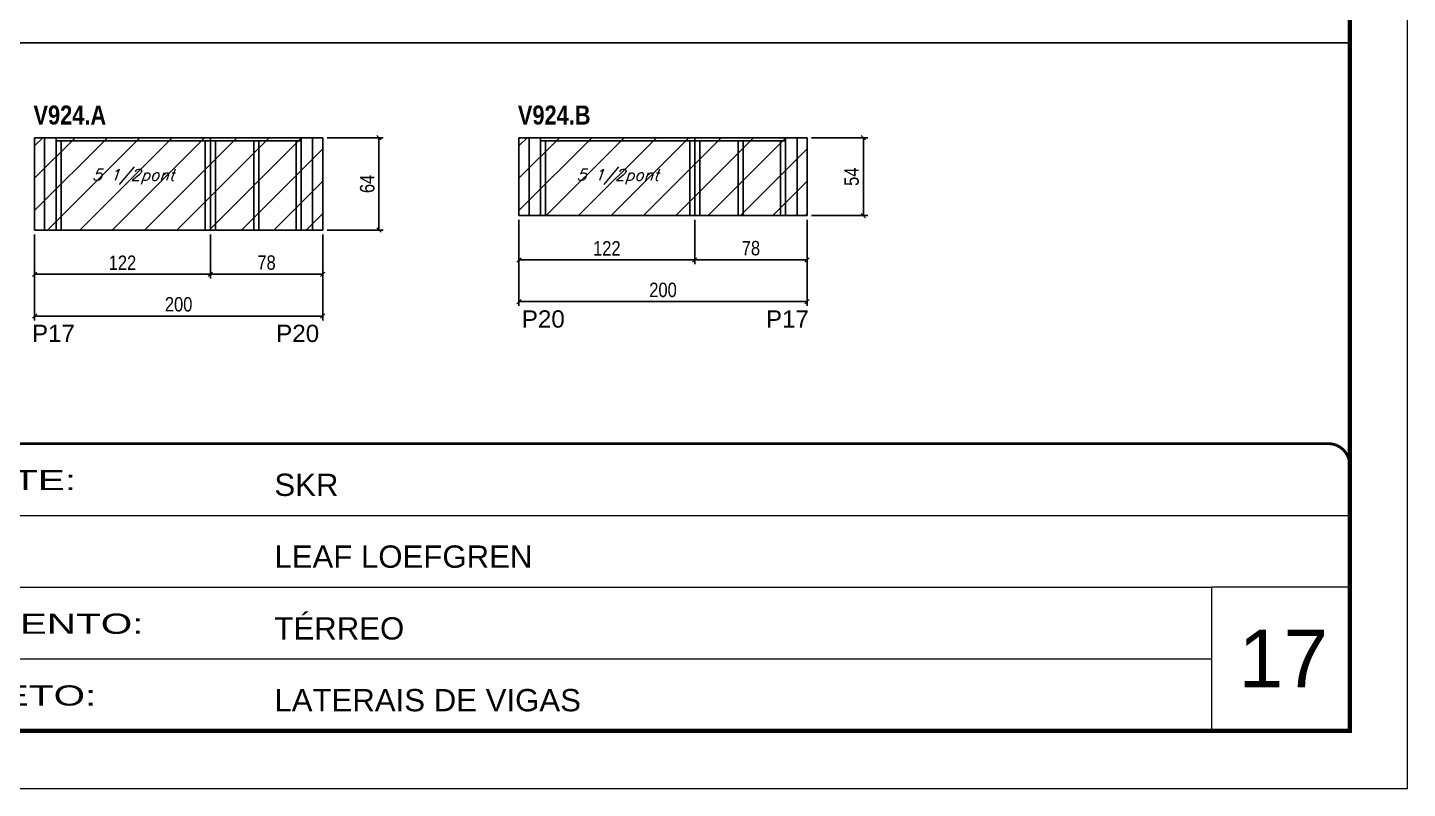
# Model space of a CAD drawing. Extents: x 3309 to 9563, y -2522 to 14608.
# Drawn here: x 3837 to 4794, y 8964 to 9492 of the extents above; entities that cross this region are included whole.
import ezdxf

# ---------------------------------------------------------------- set-up
doc = ezdxf.new("R2010")
doc.units = 0
doc.linetypes.add('CONTINUO', pattern=[0])
doc.linetypes.add('DASHED', pattern=[0.75, 0.5, -0.25])
for name, color, linetype in [('5', 5, 'Continuous'), ('COTA', 241, 'Continuous'), ('NOMENCLATURA', 7, 'Continuous'), ('Painéis', 200, 'Continuous'), ('SARR_2.2x7', 40, 'Continuous'), ('SARR_3.5x7', 81, 'Continuous'), ('texto', 7, 'Continuous')]:
    doc.layers.add(name, color=color, linetype=linetype)
for name, color, linetype, lineweight in [('CARIMBO', 255, 'Continuous', 9), ('Folhas', 255, 'Continuous', 9), ('Hachura', 251, 'Continuous', 9), ('SARRAFO DE PRESSAO', 251, 'DASHED', 9)]:
    doc.layers.add(name, color=color, linetype=linetype, lineweight=lineweight)
doc.styles.add('ARIAL', font='arial.ttf')
doc.styles.add('COTA TECNICA', font='techl___.ttf', dxfattribs={"height": 10})
doc.styles.add('Romans', font='romans.shx')
doc.styles.get("Standard").update_dxf_attribs({"font": 'arial.ttf'})
doc.styles.add('TECNICA', font='techb___.ttf', dxfattribs={"height": 10})
doc.styles.add('Tecnologia', font='')
doc.styles.get('Tecnologia').set_extended_font_data('Forgotten Futurist')
doc.dimstyles.new('PAINEL', dxfattribs={"dimtxt": 10, "dimasz": 3, "dimexe": 3, "dimexo": 3, "dimgap": 3, "dimtad": 1, "dimdec": 1, "dimzin": 12, "dimdsep": 46, "dimtxsty": 'COTA TECNICA', "dimblk1": 'OBLIQUE', "dimblk2": 'OBLIQUE', "dimsah": 1, "dimcen": 0.9, "dimclrd": 4, "dimclre": 4, "dimclrt": 240, "dimadec": 1, "dimazin": 3, "dimtfac": 1, "dimtdec": 1, "dimtmove": 0, "dimatfit": 3, "dimfxl": 1, "dimtolj": 1, "dimtzin": 12, "dimarcsym": 0})

# ---------------------------------------------------------------- blocks, each defined once
blk = doc.blocks.new('9999999999')
at = {"color": 30, "linetype": 'CONTINUO'}
for p, q in [((98564.56, 34379.64), (99583.98, 34379.64)), ((98564.56, 34329.83), (99487.98, 34329.83)), ((99583.98, 34329.83), (99487.98, 34329.83)), ((99487.98, 34329.83), (99487.98, 34230.21)), ((98564.56, 34280.02), (99487.98, 34280.02))]:
    blk.add_line(p, q, dxfattribs=at)
at = {"color": 30, "linetype": 'CONTINUO', "const_width": 2}
blk.add_lwpolyline([(99583.98, 34230.21), (99583.98, 34414.45, 0.414214), (99568.98, 34429.45), (98228.98, 34429.45, 0.414214), (98213.98, 34414.45), (98213.98, 34245.21, 0.414214), (98228.98, 34230.21), (99583.98, 34230.21)], format="xyb", dxfattribs=at)
at = {"layer": 'Folhas'}
blk.add_lwpolyline([(98138.98, 34190.21), (99623.98, 34190.21), (99623.98, 35240.21), (98138.98, 35240.21)], close=True, dxfattribs=at)
at = {"layer": 'Folhas', "color": 30, "const_width": 3}
blk.add_lwpolyline([(98213.98, 34230.21), (99583.98, 34230.21), (99583.98, 35200.21), (98213.98, 35200.21)], close=True, dxfattribs=at)
at = {"color": 7, "linetype": 'Continuous', "ltscale": 5, "style": 'ARIAL'}
for s, height, p in [('SKR', 15.483, (98837.68, 34393.13)), ('LEAF LOEFGREN', 15.4829, (98837.68, 34343.32)), ('TÉRREO', 15.483, (98837.68, 34293.51)), ('LATERAIS DE VIGAS', 15.4829, (98837.68, 34243.7))]:
    blk.add_text(s, height=height, dxfattribs=at).set_placement(p)
at = {"layer": 'Folhas', "color": 7, "style": 'Tecnologia', "width": 1.5}
for s, p in [('CLIENTE:', (98573.65, 34397.17)), ('PAVIMENTO:', (98573.65, 34297.5)), ('PROJETO:', (98573.65, 34247.69))]:
    blk.add_text(s, height=14, dxfattribs=at).set_placement(p)
blk = doc.blocks.new('_Oblique')
at = {"color": 0, "linetype": 'ByBlock', "lineweight": -2}
blk.add_line((-0.5, -0.5), (0.5, 0.5), dxfattribs=at)
blk = doc.blocks.new('*D1764')
at = {"layer": 'COTA', "color": 4, "linetype": 'ByBlock', "lineweight": -2, "transparency": 16777216}
for p, q in [((3963.62, 9348.03), (3963.62, 9317.29)), ((4041.62, 9348.03), (4041.62, 9317.29)), ((4041.62, 9320.29), (3963.62, 9320.29))]:
    blk.add_line(p, q, dxfattribs=at)
at = {"layer": 'Defpoints', "color": 0, "linetype": 'ByBlock', "transparency": 16777216}
for p in [(3963.62, 9351.03), (4041.62, 9351.03), (3963.62, 9320.29)]:
    blk.add_point(p, dxfattribs=at)
at = {"layer": 'COTA', "color": 4, "linetype": 'ByBlock', "lineweight": -2, "transparency": 16777216, "xscale": 3, "yscale": 3, "zscale": 3, "rotation": 180}
blk.add_blockref('_Oblique', (3963.62, 9320.29), dxfattribs=at)
at = {"layer": 'COTA', "color": 4, "linetype": 'ByBlock', "lineweight": -2, "transparency": 16777216, "xscale": 3, "yscale": 3, "zscale": 3}
blk.add_blockref('_Oblique', (4041.62, 9320.29), dxfattribs=at)
at = {"layer": 'COTA', "color": 240, "linetype": 'ByBlock', "transparency": 16777216, "insert": (4002.62, 9328.39), "char_height": 10, "attachment_point": 5, "style": 'COTA TECNICA'}
blk.add_mtext('\\A1;78', dxfattribs=at)
blk = doc.blocks.new('*D1765')
at = {"layer": 'COTA', "color": 4, "linetype": 'ByBlock', "lineweight": -2, "transparency": 16777216}
for p, q in [((3841.62, 9348.03), (3841.62, 9317.29)), ((3963.62, 9348.03), (3963.62, 9317.29)), ((3963.62, 9320.29), (3841.62, 9320.29))]:
    blk.add_line(p, q, dxfattribs=at)
at = {"layer": 'Defpoints', "color": 0, "linetype": 'ByBlock', "transparency": 16777216}
for p in [(3841.62, 9351.03), (3963.62, 9351.03), (3841.62, 9320.29)]:
    blk.add_point(p, dxfattribs=at)
at = {"layer": 'COTA', "color": 4, "linetype": 'ByBlock', "lineweight": -2, "transparency": 16777216, "xscale": 3, "yscale": 3, "zscale": 3, "rotation": 180}
blk.add_blockref('_Oblique', (3841.62, 9320.29), dxfattribs=at)
at = {"layer": 'COTA', "color": 4, "linetype": 'ByBlock', "lineweight": -2, "transparency": 16777216, "xscale": 3, "yscale": 3, "zscale": 3}
blk.add_blockref('_Oblique', (3963.62, 9320.29), dxfattribs=at)
at = {"layer": 'COTA', "color": 240, "linetype": 'ByBlock', "transparency": 16777216, "insert": (3902.62, 9328.35), "char_height": 10, "attachment_point": 5, "style": 'COTA TECNICA'}
blk.add_mtext('\\A1;122', dxfattribs=at)
blk = doc.blocks.new('*D1781')
at = {"layer": 'COTA', "color": 4, "linetype": 'ByBlock', "lineweight": -2, "transparency": 16777216}
for p, q in [((3841.62, 9348.03), (3841.62, 9288.33)), ((4041.62, 9348.03), (4041.62, 9288.33)), ((4041.62, 9291.33), (3841.62, 9291.33))]:
    blk.add_line(p, q, dxfattribs=at)
at = {"layer": 'Defpoints', "color": 0, "linetype": 'ByBlock', "transparency": 16777216}
for p in [(3841.62, 9351.03), (4041.62, 9351.03), (3841.62, 9291.33)]:
    blk.add_point(p, dxfattribs=at)
at = {"layer": 'COTA', "color": 4, "linetype": 'ByBlock', "lineweight": -2, "transparency": 16777216, "xscale": 3, "yscale": 3, "zscale": 3, "rotation": 180}
blk.add_blockref('_Oblique', (3841.62, 9291.33), dxfattribs=at)
at = {"layer": 'COTA', "color": 4, "linetype": 'ByBlock', "lineweight": -2, "transparency": 16777216, "xscale": 3, "yscale": 3, "zscale": 3}
blk.add_blockref('_Oblique', (4041.62, 9291.33), dxfattribs=at)
at = {"layer": 'COTA', "color": 240, "linetype": 'ByBlock', "transparency": 16777216, "insert": (3941.62, 9299.43), "char_height": 10, "attachment_point": 5, "style": 'COTA TECNICA'}
blk.add_mtext('\\A1;200', dxfattribs=at)
blk = doc.blocks.new('*D1782')
at = {"layer": 'COTA', "color": 4, "lineweight": -2, "transparency": 16777216}
for p, q in [((4044.62, 9415.03), (4083.66, 9415.03)), ((4080.66, 9351.03), (4080.66, 9415.03)), ((4044.62, 9351.03), (4083.66, 9351.03))]:
    blk.add_line(p, q, dxfattribs=at)
at = {"layer": 'Defpoints', "color": 0, "transparency": 16777216}
for p in [(4041.62, 9415.03), (4080.66, 9415.03), (4041.62, 9351.03)]:
    blk.add_point(p, dxfattribs=at)
at = {"layer": 'COTA', "color": 4, "lineweight": -2, "transparency": 16777216, "xscale": 3, "yscale": 3, "zscale": 3}
for p, rotation in [((4080.66, 9415.03), 90), ((4080.66, 9351.03), 270)]:
    blk.add_blockref('_Oblique', p, dxfattribs=dict(at, rotation=rotation))
at = {"layer": 'COTA', "color": 240, "transparency": 16777216, "insert": (4072.55, 9383.03), "char_height": 10, "attachment_point": 5, "rotation": 90, "style": 'COTA TECNICA'}
blk.add_mtext('\\A1;64', dxfattribs=at)
blk = doc.blocks.new('*D1785')
at = {"layer": 'COTA', "color": 4, "linetype": 'ByBlock', "lineweight": -2, "transparency": 16777216}
for p, q in [((4299.78, 9358.03), (4299.78, 9327.29)), ((4377.78, 9358.03), (4377.78, 9327.29)), ((4377.78, 9330.29), (4299.78, 9330.29))]:
    blk.add_line(p, q, dxfattribs=at)
at = {"layer": 'Defpoints', "color": 0, "linetype": 'ByBlock', "transparency": 16777216}
for p in [(4299.78, 9361.03), (4377.78, 9361.03), (4299.78, 9330.29)]:
    blk.add_point(p, dxfattribs=at)
at = {"layer": 'COTA', "color": 4, "linetype": 'ByBlock', "lineweight": -2, "transparency": 16777216, "xscale": 3, "yscale": 3, "zscale": 3, "rotation": 180}
blk.add_blockref('_Oblique', (4299.78, 9330.29), dxfattribs=at)
at = {"layer": 'COTA', "color": 4, "linetype": 'ByBlock', "lineweight": -2, "transparency": 16777216, "xscale": 3, "yscale": 3, "zscale": 3}
blk.add_blockref('_Oblique', (4377.78, 9330.29), dxfattribs=at)
at = {"layer": 'COTA', "color": 240, "linetype": 'ByBlock', "transparency": 16777216, "insert": (4338.78, 9338.39), "char_height": 10, "attachment_point": 5, "style": 'COTA TECNICA'}
blk.add_mtext('\\A1;78', dxfattribs=at)
blk = doc.blocks.new('*D1786')
at = {"layer": 'COTA', "color": 4, "linetype": 'ByBlock', "lineweight": -2, "transparency": 16777216}
for p, q in [((4177.78, 9358.03), (4177.78, 9327.29)), ((4299.78, 9358.03), (4299.78, 9327.29)), ((4299.78, 9330.29), (4177.78, 9330.29))]:
    blk.add_line(p, q, dxfattribs=at)
at = {"layer": 'Defpoints', "color": 0, "linetype": 'ByBlock', "transparency": 16777216}
for p in [(4177.78, 9361.03), (4299.78, 9361.03), (4177.78, 9330.29)]:
    blk.add_point(p, dxfattribs=at)
at = {"layer": 'COTA', "color": 4, "linetype": 'ByBlock', "lineweight": -2, "transparency": 16777216, "xscale": 3, "yscale": 3, "zscale": 3, "rotation": 180}
blk.add_blockref('_Oblique', (4177.78, 9330.29), dxfattribs=at)
at = {"layer": 'COTA', "color": 4, "linetype": 'ByBlock', "lineweight": -2, "transparency": 16777216, "xscale": 3, "yscale": 3, "zscale": 3}
blk.add_blockref('_Oblique', (4299.78, 9330.29), dxfattribs=at)
at = {"layer": 'COTA', "color": 240, "linetype": 'ByBlock', "transparency": 16777216, "insert": (4238.78, 9338.35), "char_height": 10, "attachment_point": 5, "style": 'COTA TECNICA'}
blk.add_mtext('\\A1;122', dxfattribs=at)
blk = doc.blocks.new('*D1787')
at = {"layer": 'COTA', "color": 4, "linetype": 'ByBlock', "lineweight": -2, "transparency": 16777216}
for p, q in [((4177.78, 9358.03), (4177.78, 9298.33)), ((4377.78, 9358.03), (4377.78, 9298.33)), ((4377.78, 9301.33), (4177.78, 9301.33))]:
    blk.add_line(p, q, dxfattribs=at)
at = {"layer": 'Defpoints', "color": 0, "linetype": 'ByBlock', "transparency": 16777216}
for p in [(4177.78, 9361.03), (4377.78, 9361.03), (4177.78, 9301.33)]:
    blk.add_point(p, dxfattribs=at)
at = {"layer": 'COTA', "color": 4, "linetype": 'ByBlock', "lineweight": -2, "transparency": 16777216, "xscale": 3, "yscale": 3, "zscale": 3, "rotation": 180}
blk.add_blockref('_Oblique', (4177.78, 9301.33), dxfattribs=at)
at = {"layer": 'COTA', "color": 4, "linetype": 'ByBlock', "lineweight": -2, "transparency": 16777216, "xscale": 3, "yscale": 3, "zscale": 3}
blk.add_blockref('_Oblique', (4377.78, 9301.33), dxfattribs=at)
at = {"layer": 'COTA', "color": 240, "linetype": 'ByBlock', "transparency": 16777216, "insert": (4277.78, 9309.43), "char_height": 10, "attachment_point": 5, "style": 'COTA TECNICA'}
blk.add_mtext('\\A1;200', dxfattribs=at)
blk = doc.blocks.new('*D1788')
at = {"layer": 'COTA', "color": 4, "lineweight": -2, "transparency": 16777216}
for p, q in [((4380.78, 9415.03), (4419.82, 9415.03)), ((4416.82, 9361.03), (4416.82, 9415.03)), ((4380.78, 9361.03), (4419.82, 9361.03))]:
    blk.add_line(p, q, dxfattribs=at)
at = {"layer": 'Defpoints', "color": 0, "transparency": 16777216}
for p in [(4377.78, 9415.03), (4416.82, 9415.03), (4377.78, 9361.03)]:
    blk.add_point(p, dxfattribs=at)
at = {"layer": 'COTA', "color": 4, "lineweight": -2, "transparency": 16777216, "xscale": 3, "yscale": 3, "zscale": 3}
for p, rotation in [((4416.82, 9415.03), 90), ((4416.82, 9361.03), 270)]:
    blk.add_blockref('_Oblique', p, dxfattribs=dict(at, rotation=rotation))
at = {"layer": 'COTA', "color": 240, "transparency": 16777216, "insert": (4408.71, 9388.03), "char_height": 10, "attachment_point": 5, "rotation": 90, "style": 'COTA TECNICA'}
blk.add_mtext('\\A1;54', dxfattribs=at)

msp = doc.modelspace()

# ---------------------------------------------------------------- hatches: boundary and pattern name
at = {"layer": 'Hachura', "linetype": 'ByBlock'}
h = msp.add_hatch(dxfattribs=at)
h.set_pattern_fill('ANSI31', color=256, scale=5)
h.paths.add_polyline_path([(3963.62, 9415.03), (3841.62, 9415.03), (3841.62, 9351.03), (3963.62, 9351.03)])
h.paths.add_polyline_path([(4041.62, 9415.03), (3963.62, 9415.03), (3963.62, 9351.03), (4041.62, 9351.03)])
h = msp.add_hatch(dxfattribs=at)
h.set_pattern_fill('ANSI31', color=256, scale=5)
h.set_pattern_definition([(45, (336.159, 0), (-11.22532, 11.22532), [])])
h.paths.add_polyline_path([(4299.78, 9361.03), (4299.78, 9415.03), (4177.78, 9415.03), (4177.78, 9361.03)])
h.paths.add_polyline_path([(4377.78, 9361.03), (4377.78, 9415.03), (4299.78, 9415.03), (4299.78, 9361.03)])

# ---------------------------------------------------------------- linework, layer by layer
at = {"layer": 'COTA'}
msp.add_line((3384.37, 9481), (4754.37, 9481), dxfattribs=at)
at = {"layer": 'Painéis', "linetype": 'ByBlock'}
for p, q in [((4041.62, 9415.03), (3841.62, 9415.03)), ((3841.62, 9351.03), (3841.62, 9415.03)), ((3963.62, 9351.03), (3963.62, 9415.03)), ((4041.62, 9351.03), (4041.62, 9415.03)), ((4377.78, 9415.03), (4177.78, 9415.03)), ((4177.78, 9361.03), (4177.78, 9415.03)), ((4299.78, 9361.03), (4299.78, 9415.03)), ((4377.78, 9361.03), (4377.78, 9415.03)), ((4377.78, 9361.03), (4177.78, 9361.03)), ((4041.62, 9351.03), (3841.62, 9351.03))]:
    msp.add_line(p, q, dxfattribs=at)
at = {"layer": 'SARR_2.2x7', "linetype": 'Continuous'}
for p, q in [((3848.62, 9351.03), (3848.62, 9415.03)), ((4034.62, 9351.03), (4034.62, 9415.03)), ((4184.78, 9361.03), (4184.78, 9415.03)), ((4370.78, 9361.03), (4370.78, 9415.03)), ((3963.62, 9412.83), (3856.62, 9412.83)), ((4026.62, 9412.83), (3963.62, 9412.83)), ((4299.78, 9412.83), (4192.78, 9412.83)), ((4362.78, 9412.83), (4299.78, 9412.83))]:
    msp.add_line(p, q, dxfattribs=at)
at = {"layer": 'SARR_3.5x7'}
for p, q in [((3856.62, 9415.03), (3856.62, 9351.03)), ((4026.62, 9415.03), (4026.62, 9351.03)), ((4192.78, 9415.03), (4192.78, 9361.03)), ((4362.78, 9415.03), (4362.78, 9361.03)), ((3860.12, 9412.83), (3860.12, 9351.03)), ((3960.12, 9412.83), (3960.12, 9351.03)), ((3963.62, 9412.83), (3963.62, 9351.03)), ((3967.12, 9412.83), (3967.12, 9351.03)), ((3993.76, 9412.83), (3993.76, 9351.03)), ((3997.26, 9412.83), (3997.26, 9351.03)), ((4023.12, 9412.83), (4023.12, 9351.03)), ((4196.28, 9412.83), (4196.28, 9361.03)), ((4296.28, 9412.83), (4296.28, 9361.03)), ((4299.78, 9412.83), (4299.78, 9361.03)), ((4303.28, 9412.83), (4303.28, 9361.03)), ((4329.92, 9412.83), (4329.92, 9361.03)), ((4333.42, 9412.83), (4333.42, 9361.03)), ((4359.28, 9412.83), (4359.28, 9361.03))]:
    msp.add_line(p, q, dxfattribs=at)

# ---------------------------------------------------------------- block references
at = {"layer": 'SARRAFO DE PRESSAO', "color": 6, "linetype": 'ByBlock'}
msp.add_blockref('9999999999', (-94829.61, -25226.65), dxfattribs=at)

# ---------------------------------------------------------------- texts
at = {"layer": '5', "linetype": 'Continuous'}
for s, rotation, p in [('P20', 359.99996, (4179.77, 9283.31)), ('P17', 359.99996, (4349.22, 9283.31)), ('P17', 0.00004, (3839.82, 9273.31)), ('P20', 0.00004, (4009.31, 9273.31))]:
    msp.add_text(s, height=12, rotation=rotation, dxfattribs=at).set_placement(p)
at = {"layer": 'CARIMBO', "style": 'ARIAL'}
msp.add_text('17', height=40, dxfattribs=at).set_placement((4677.23, 9033.7))
at = {"layer": 'NOMENCLATURA', "style": 'TECNICA'}
for s, p in [('V924.A', (3840.9, 9424.22)), ('V924.B', (4177.06, 9424.22))]:
    msp.add_text(s, height=13.2, dxfattribs=at).set_placement(p)
at = {"layer": 'texto', "color": 2, "char_height": 8, "attachment_point": 5, "style": 'Romans'}
for insert in [(3910.12, 9388.03), (4246.28, 9388.03)]:
    msp.add_mtext('{\\Q19;\\C256;5 1/2pont}', dxfattribs=dict(at, insert=insert))

# ---------------------------------------------------------------- dimensions: what is measured, and where the dimension line sits
at = {"layer": 'COTA'}
for base, p1, p2, picture, middle in [((4080.66, 9415.03), (4041.62, 9351.03), (4041.62, 9415.03), '*D1782', (4072.55, 9383.03)), ((4416.82, 9415.03), (4377.78, 9361.03), (4377.78, 9415.03), '*D1788', (4408.71, 9388.03))]:
    dim = msp.add_linear_dim(base=base, p1=p1, p2=p2, angle=90, dimstyle='PAINEL', dxfattribs=at)
    dim.commit()
    dim.dimension.update_dxf_attribs({"geometry": picture, "text_midpoint": middle})
at = {"layer": 'COTA', "linetype": 'ByBlock'}
for base, p1, p2, picture, middle in [((4177.78, 9330.29), (4299.78, 9361.03), (4177.78, 9361.03), '*D1786', (4238.78, 9338.35)), ((3841.62, 9320.29), (3963.62, 9351.03), (3841.62, 9351.03), '*D1765', (3902.62, 9328.35))]:
    dim = msp.add_linear_dim(base=base, p1=p1, p2=p2, angle=180, dimstyle='PAINEL', override={"dimtmove": 1}, dxfattribs=at)
    dim.commit()
    dim.dimension.update_dxf_attribs({"geometry": picture, "text_midpoint": middle})
for base, p1, p2, picture, middle in [((4177.78, 9301.33), (4377.78, 9361.03), (4177.78, 9361.03), '*D1787', (4277.78, 9309.43)), ((4299.78, 9330.29), (4377.78, 9361.03), (4299.78, 9361.03), '*D1785', (4338.78, 9338.39)), ((3841.62, 9291.33), (4041.62, 9351.03), (3841.62, 9351.03), '*D1781', (3941.62, 9299.43)), ((3963.62, 9320.29), (4041.62, 9351.03), (3963.62, 9351.03), '*D1764', (4002.62, 9328.39))]:
    dim = msp.add_linear_dim(base=base, p1=p1, p2=p2, angle=180, dimstyle='PAINEL', dxfattribs=at)
    dim.commit()
    dim.dimension.update_dxf_attribs({"geometry": picture, "text_midpoint": middle})

doc.saveas('drawing.dxf')
